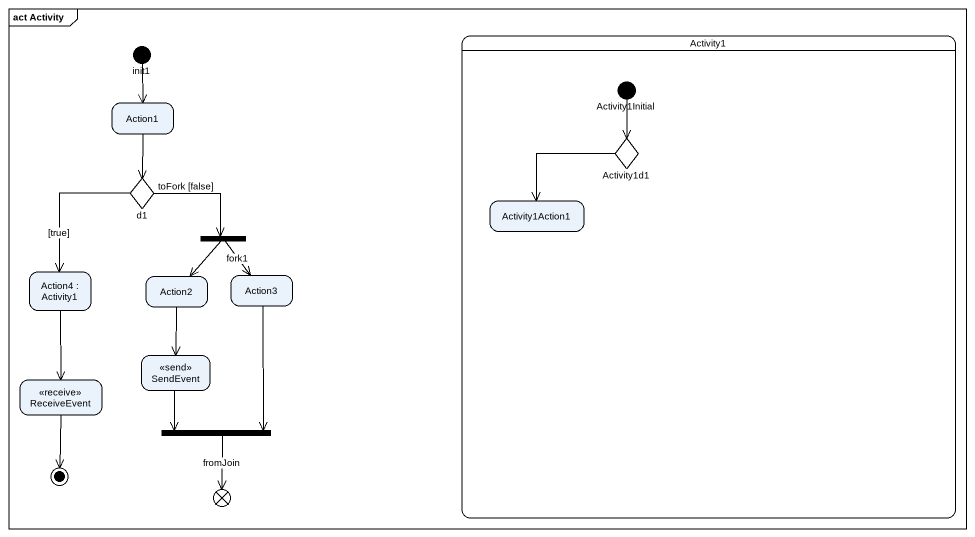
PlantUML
@startuml
mainframe act Activity
hide empty description
state init1 <<start>>
state Activity1 {
  state Activity1Initial <<start>>
  state Activity1d1 <<choice>>
  state Activity1Action1
}
state Action1
state d1 <<choice>>
state fork1 <<fork>>
state "Action4 : Activity1" as Action4
state Action2
state Action3
state SendEvent <<send>>
state ReceiveEvent <<receive>>
state fork2 <<join>>
state flowfinal1 <<end>>
init1 --> Action1
Activity1Initial --> Activity1d1
Action1 --> d1
Activity1d1 --> Activity1Action1
d1 -right-> fork1 : toFork [false]
d1 --> Action4 : [true]
fork1 --> Action2
fork1 --> Action3 : fork1
Action4 --> ReceiveEvent
Action2 --> SendEvent
Action3 --> fork2
SendEvent --> fork2
fork2 --> flowfinal1 : fromJoin
ReceiveEvent --> [*]
@enduml
